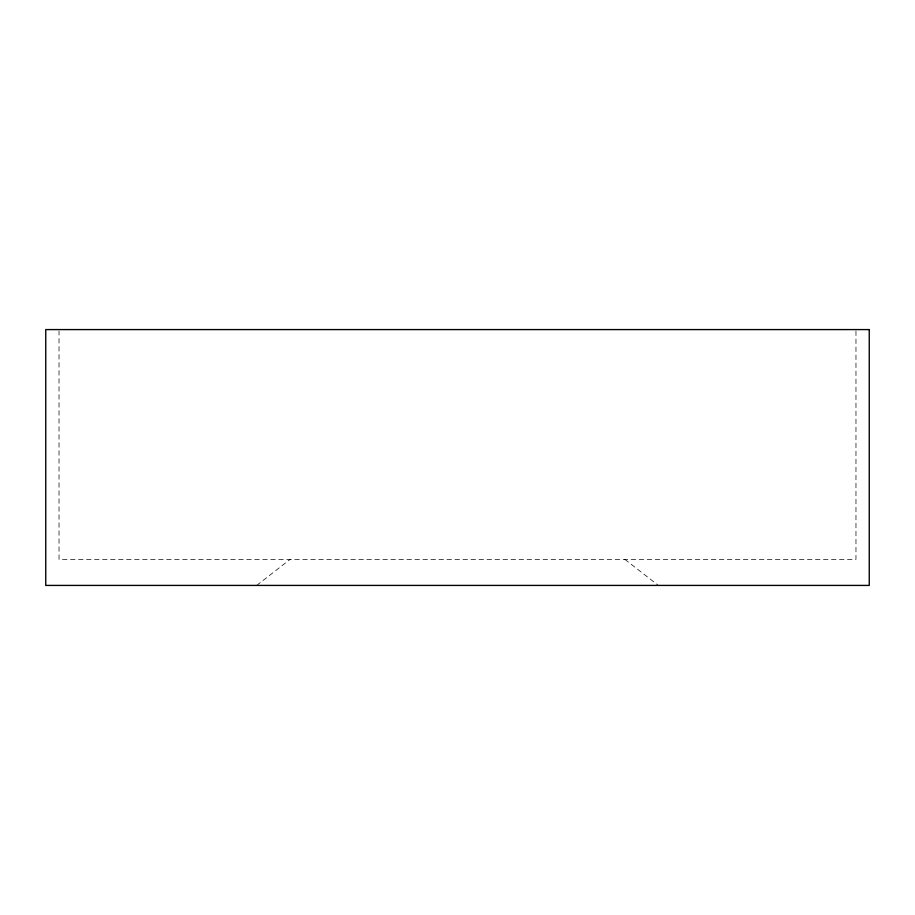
<?xml version="1.0" encoding="UTF-8"?>
<svg xmlns="http://www.w3.org/2000/svg" width="915" height="915" viewBox="0 0 915 915"><rect width="100%" height="100%" fill="white"/><g stroke="black" fill="none" stroke-linecap="round" stroke-linejoin="round"><path stroke-width="0.69" stroke-dasharray="4.58 3.43" d="M256.669 585.417L290.147 559.362M624.854 559.362L658.331 585.417M855.971 331.013L855.971 559.362L59.029 559.362L59.029 331.013"/><path stroke-width="1.37" d="M869.25 329.583L45.75 329.583L45.75 585.417L869.25 585.417L869.25 329.583"/></g></svg>
